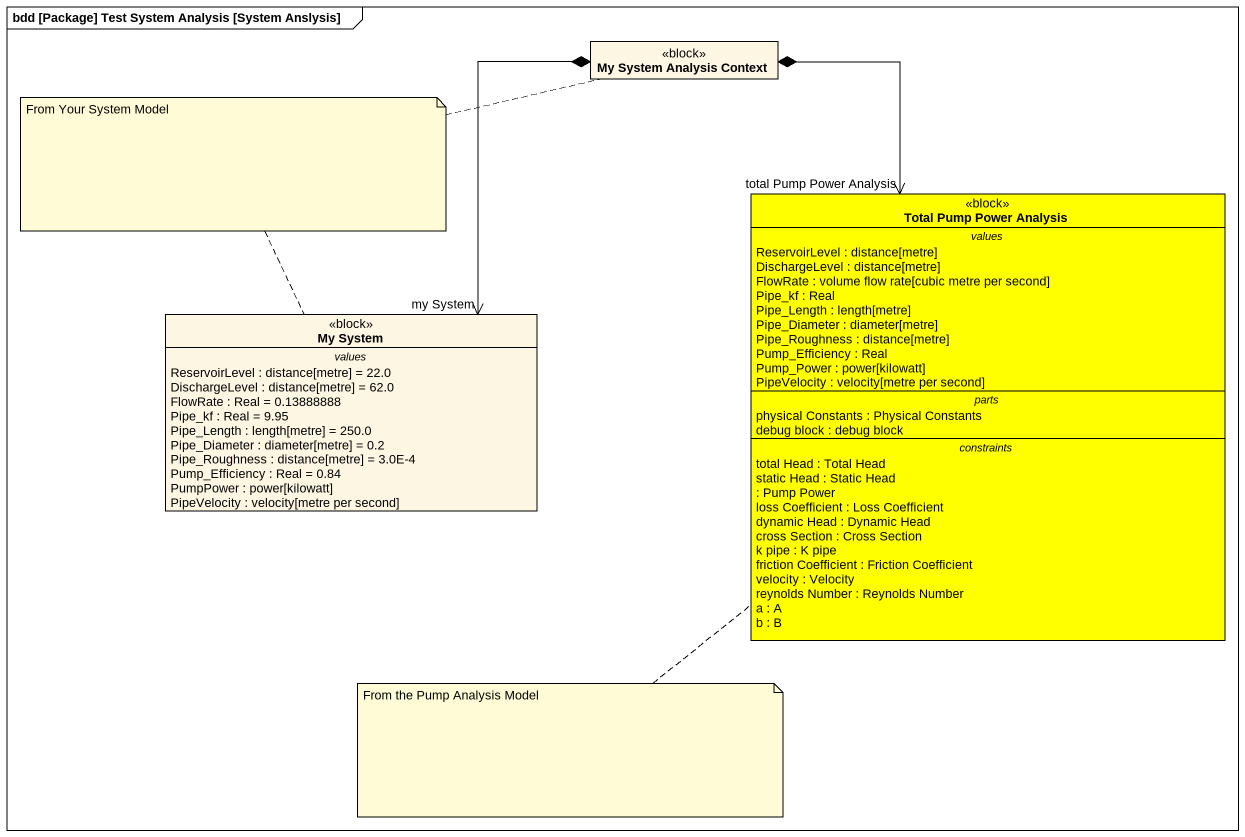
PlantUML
@startuml
mainframe bdd [Package] Test System Analysis [System Anslysis]
hide circle
hide empty members
class "My System Analysis Context" as My_System_Analysis_Context <<block>>
class "Total Pump Power Analysis" as Total_Pump_Power_Analysis <<block>> #FFFF00 {
  -- values --
  ReservoirLevel : distance[metre]
  DischargeLevel : distance[metre]
  FlowRate : volume flow rate[cubic metre per second]
  Pipe_kf : Real
  Pipe_Length : length[metre]
  Pipe_Diameter : diameter[metre]
  Pipe_Roughness : distance[metre]
  Pump_Efficiency : Real
  Pump_Power : power[kilowatt]
  PipeVelocity : velocity[metre per second]
  -- parts --
  physical Constants : Physical Constants
  debug block : debug block
  -- constraints --
  total Head : Total Head
  static Head : Static Head
  : Pump Power
  loss Coefficient : Loss Coefficient
  dynamic Head : Dynamic Head
  cross Section : Cross Section
  k pipe : K pipe
  friction Coefficient : Friction Coefficient
  velocity : Velocity
  reynolds Number : Reynolds Number
  a : A
  b : B
}
class "My System" as My_System <<block>> {
  -- values --
  ReservoirLevel : distance[metre] = 22.0
  DischargeLevel : distance[metre] = 62.0
  FlowRate : Real = 0.13888888
  Pipe_kf : Real = 9.95
  Pipe_Length : length[metre] = 250.0
  Pipe_Diameter : diameter[metre] = 0.2
  Pipe_Roughness : distance[metre] = 3.0E-4
  Pump_Efficiency : Real = 0.84
  PumpPower : power[kilowatt]
  PipeVelocity : velocity[metre per second]
}
My_System_Analysis_Context *--> "total Pump Power Analysis" Total_Pump_Power_Analysis
My_System_Analysis_Context *--> "my System" My_System
note as N1
  From Your System Model
end note
N1 .. My_System
N1 .. My_System_Analysis_Context
note bottom of Total_Pump_Power_Analysis : From the Pump Analysis Model
@enduml
